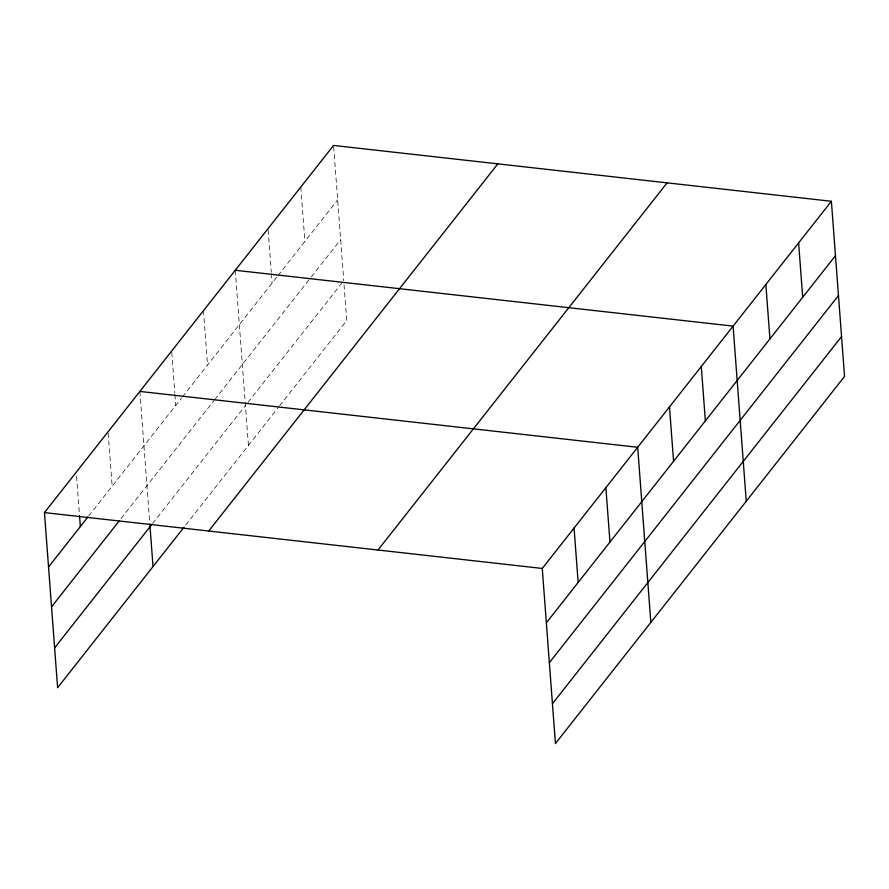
<?xml version="1.0" encoding="UTF-8"?>
<svg xmlns="http://www.w3.org/2000/svg" width="889" height="889" viewBox="0 0 889 889"><rect width="100%" height="100%" fill="white"/><g stroke="black" fill="none" stroke-linecap="round" stroke-linejoin="round"><path stroke-width="0.67" stroke-dasharray="4.45 3.33" d="M88.711 515.964L181.612 397.994M182.445 396.927L277.157 276.646M278.001 275.579L337.653 199.814M121.004 518.609L213.893 400.639M214.738 399.572L310.405 278.068M311.239 277.001L340.654 239.663M152.541 523.521L245.442 405.551M247.953 402.35L342.898 281.78M185.668 525.11L278.679 406.984M279.524 405.917L346.732 320.551L344.043 284.836M333.664 146.785L343.732 280.713M300.793 187.034L304.883 241.43M268.134 230.007L271.301 272.167M271.401 273.523L272.123 283.046M235.263 270.267L248.431 445.389M203.459 310.65L207.548 365.046M171.766 352.4L174.833 393.194M174.933 394.549L175.744 405.428M139.862 391.427L149.719 522.61M108.158 433.176L112.147 486.205M76.554 476.282L79.421 514.364"/><path stroke-width="1.33" d="M183.99 527.233L57.618 687.719L44.45 512.597L333.564 145.429L831.382 201.281L844.55 376.403L555.436 743.571L542.268 568.449L831.382 201.281M48.539 566.982L87.878 517.031M51.54 606.831L119.326 520.743M54.618 647.881L151.708 524.588M208.726 531.022L497.84 163.854M377.992 550.013L667.106 182.845M546.357 622.833L835.471 255.665M549.358 662.683L838.471 295.515M552.436 703.732L841.55 336.564M235.263 270.267L733.081 326.119L746.249 501.24M139.862 391.427L637.68 447.278L650.848 622.411M44.45 512.597L542.268 568.449M798.611 242.886L802.7 297.282M765.851 284.502L769.941 338.898M701.277 366.501L705.366 420.897M669.484 406.895L673.573 461.28M605.876 487.672L609.965 542.057M574.072 528.055L578.161 582.451M149.819 523.977L153.03 566.56M79.521 515.72L80.343 526.599"/></g></svg>
